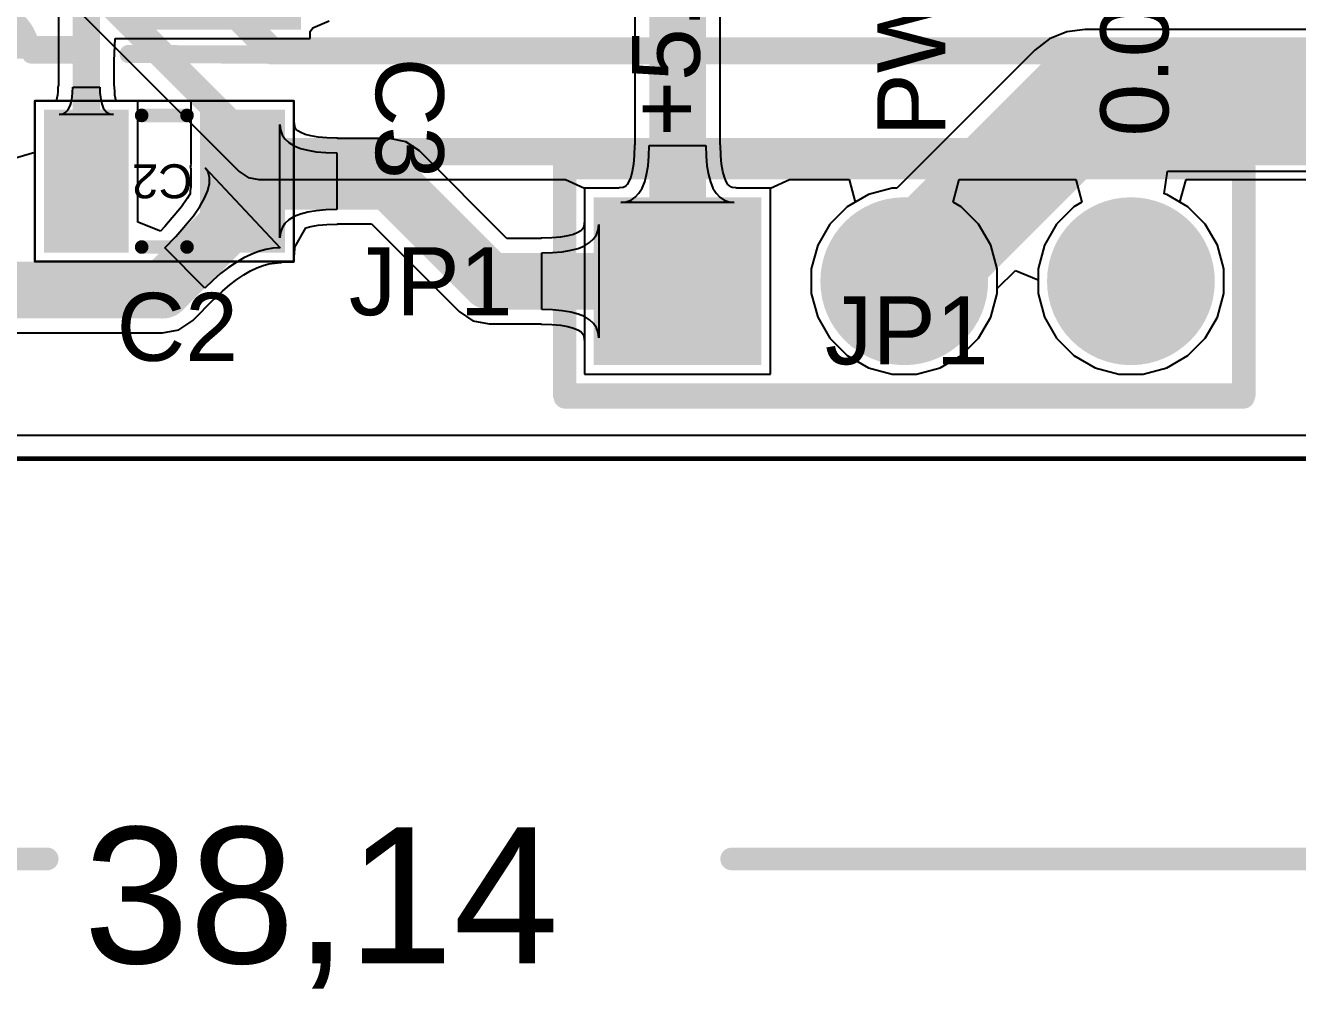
# Model space of a CAD drawing. Header units: inches. Extents: x 19.4 to 70.8, y 64.2 to 87.4.
# Drawn here: x 39.94 to 54.2, y 64.21 to 74.99 of the extents above; entities that cross this region are included whole.
import ezdxf

# ---------------------------------------------------------------- set-up
doc = ezdxf.new("R2010")
doc.units = ezdxf.units.IN
for name, color, linetype in [('Board', 56, 'Continuous'), ('Bottom Layer', 5, 'Continuous'), ('Bottom Solder', 6, 'Continuous'), ('Mechanical 12', 56, 'Continuous'), ('Mechanical 16', 56, 'Continuous'), ('Multi-Layer', 9, 'Continuous'), ('Pad Holes', 156, 'Continuous'), ('Top Courtyard', 56, 'Continuous'), ('Top Layer', 1, 'Continuous'), ('Top Overlay', 2, 'Continuous'), ('Top Paste', 8, 'Continuous'), ('Top Solder', 216, 'Continuous')]:
    doc.layers.add(name, color=color, linetype=linetype)
doc.styles.add('Arial', font='', dxfattribs={"height": 0.2})
doc.styles.get('Arial').set_extended_font_data('Arial')

# ---------------------------------------------------------------- blocks, each defined once
blk = doc.blocks.new('JMP_3_PTH_180_3')
at = {"layer": 'Bottom Layer'}
blk.add_hatch(color=5, dxfattribs=at).paths.add_polyline_path([(-3.429, 0.889), (-1.651, 0.889), (-1.651, -0.889), (-3.429, -0.889)])
h = blk.add_hatch(color=5, dxfattribs=at)
edge = h.paths.add_edge_path()
edge.add_arc((0, 0), 0.889, 0, 360)
h = blk.add_hatch(color=5, dxfattribs=at)
edge = h.paths.add_edge_path()
edge.add_arc((2.54, 0), 0.889, 0, 360)
at = {"layer": 'Bottom Solder'}
blk.add_hatch(color=6, dxfattribs=at).paths.add_polyline_path([(-3.48, 0.94), (-1.6, 0.94), (-1.6, -0.94), (-3.48, -0.94)])
h = blk.add_hatch(color=6, dxfattribs=at)
edge = h.paths.add_edge_path()
edge.add_arc((0, 0), 0.94, 0, 360)
h = blk.add_hatch(color=6, dxfattribs=at)
edge = h.paths.add_edge_path()
edge.add_arc((2.54, 0), 0.94, 0, 360)
at = {"layer": 'Multi-Layer'}
blk.add_hatch(color=9, dxfattribs=at).paths.add_polyline_path([(-3.429, 0.889), (-1.651, 0.889), (-1.651, -0.889), (-3.429, -0.889)])
h = blk.add_hatch(color=9, dxfattribs=at)
edge = h.paths.add_edge_path()
edge.add_arc((0, 0), 0.889, 0, 360)
h = blk.add_hatch(color=9, dxfattribs=at)
edge = h.paths.add_edge_path()
edge.add_arc((2.54, 0), 0.889, 0, 360)
at = {"layer": 'Pad Holes'}
h = blk.add_hatch(color=7, dxfattribs=at)
edge = h.paths.add_edge_path()
edge.add_arc((-2.54, 0), 0.55, 0, 360)
h = blk.add_hatch(color=7, dxfattribs=at)
edge = h.paths.add_edge_path()
edge.add_arc((0, 0), 0.55, 0, 360)
h = blk.add_hatch(color=7, dxfattribs=at)
edge = h.paths.add_edge_path()
edge.add_arc((2.54, 0), 0.55, 0, 360)
at = {"layer": 'Top Layer'}
blk.add_hatch(color=1, dxfattribs=at).paths.add_polyline_path([(-3.429, 0.889), (-1.651, 0.889), (-1.651, -0.889), (-3.429, -0.889)])
h = blk.add_hatch(color=1, dxfattribs=at)
edge = h.paths.add_edge_path()
edge.add_arc((0, 0), 0.889, 0, 360)
h = blk.add_hatch(color=1, dxfattribs=at)
edge = h.paths.add_edge_path()
edge.add_arc((2.54, 0), 0.889, 0, 360)
at = {"layer": 'Top Solder'}
blk.add_hatch(color=216, dxfattribs=at).paths.add_polyline_path([(-3.48, 0.94), (-1.6, 0.94), (-1.6, -0.94), (-3.48, -0.94)])
h = blk.add_hatch(color=216, dxfattribs=at)
edge = h.paths.add_edge_path()
edge.add_arc((0, 0), 0.94, 0, 360)
h = blk.add_hatch(color=216, dxfattribs=at)
edge = h.paths.add_edge_path()
edge.add_arc((2.54, 0), 0.94, 0, 360)
at = {"layer": 'Mechanical 16'}
for points in [[(-3.8, 1.3, 0.254, 0.254, 0), (3.8, 1.3, 0.254, 0.254, 0)], [(-3.8, -1.3, 0.254, 0.254, 0), (-3.8, 1.3, 0.254, 0.254, 0)], [(3.8, -1.3, 0.254, 0.254, 0), (3.8, 1.3, 0.254, 0.254, 0)], [(-3.8, -1.3, 0.254, 0.254, 0), (3.8, -1.3, 0.254, 0.254, 0)]]:
    blk.add_lwpolyline(points, format="xyseb", dxfattribs=at)
for points in [[(-3.864, 1.3, 0.127, 0.127, 1), (-3.737, 1.3, 0.127, 0.127, 1)], [(-3.864, 1.3, 0.127, 0.127, 1), (-3.737, 1.3, 0.127, 0.127, 1)], [(3.737, 1.3, 0.127, 0.127, 1), (3.864, 1.3, 0.127, 0.127, 1)], [(3.737, 1.3, 0.127, 0.127, 1), (3.864, 1.3, 0.127, 0.127, 1)], [(-3.864, -1.3, 0.127, 0.127, 1), (-3.737, -1.3, 0.127, 0.127, 1)], [(-3.864, -1.3, 0.127, 0.127, 1), (-3.737, -1.3, 0.127, 0.127, 1)], [(3.737, -1.3, 0.127, 0.127, 1), (3.864, -1.3, 0.127, 0.127, 1)], [(3.737, -1.3, 0.127, 0.127, 1), (3.864, -1.3, 0.127, 0.127, 1)]]:
    blk.add_lwpolyline(points, format="xyseb", close=True, dxfattribs=at)
at = {"layer": 'Top Overlay'}
for points in [[(-3.81, -1.27, 0.254, 0.254, 0), (-3.81, 1.27, 0.254, 0.254, 0)], [(-3.81, 1.27, 0.254, 0.254, 0), (3.81, 1.27, 0.254, 0.254, 0)], [(3.81, -1.27, 0.254, 0.254, 0), (3.81, 1.27, 0.254, 0.254, 0)], [(-3.81, -1.27, 0.254, 0.254, 0), (3.81, -1.27, 0.254, 0.254, 0)]]:
    blk.add_lwpolyline(points, format="xyseb", dxfattribs=at)
for points in [[(-3.873, 1.27, 0.127, 0.127, 1), (-3.747, 1.27, 0.127, 0.127, 1)], [(-3.873, 1.27, 0.127, 0.127, 1), (-3.747, 1.27, 0.127, 0.127, 1)], [(3.747, 1.27, 0.127, 0.127, 1), (3.873, 1.27, 0.127, 0.127, 1)], [(3.747, 1.27, 0.127, 0.127, 1), (3.873, 1.27, 0.127, 0.127, 1)], [(-3.873, -1.27, 0.127, 0.127, 1), (-3.747, -1.27, 0.127, 0.127, 1)], [(-3.873, -1.27, 0.127, 0.127, 1), (-3.747, -1.27, 0.127, 0.127, 1)], [(3.747, -1.27, 0.127, 0.127, 1), (3.873, -1.27, 0.127, 0.127, 1)], [(3.747, -1.27, 0.127, 0.127, 1), (3.873, -1.27, 0.127, 0.127, 1)]]:
    blk.add_lwpolyline(points, format="xyseb", close=True, dxfattribs=at)
at = {"layer": 'Mechanical 12', "style": 'Arial'}
blk.add_text('JP1', height=0.762, rotation=360, dxfattribs=at).set_placement((-0.889, -0.931))
at = {"layer": 'Top Overlay', "style": 'Arial'}
for s, p in [('+5.0V', (-2.29, 1.62)), ('PWR', (0.46, 1.62)), ('0.0V', (2.96, 1.62))]:
    blk.add_text(s, height=0.762, rotation=90, dxfattribs=at).set_placement(p)
blk = doc.blocks.new('C0805_7')
at = {"layer": 'Top Layer'}
for points in [[(0.75, 1.3), (0.75, 0.45), (-0.75, 0.45), (-0.75, 1.3)], [(0.75, -0.45), (0.75, -1.3), (-0.75, -1.3), (-0.75, -0.45)]]:
    blk.add_hatch(color=1, dxfattribs=at).paths.add_polyline_path(points)
at = {"layer": 'Top Paste'}
for points in [[(0.75, 1.3), (0.75, 0.45), (-0.75, 0.45), (-0.75, 1.3)], [(0.75, -0.45), (0.75, -1.3), (-0.75, -1.3), (-0.75, -0.45)]]:
    blk.add_hatch(color=8, dxfattribs=at).paths.add_polyline_path(points)
at = {"layer": 'Top Solder'}
for points in [[(0.8, 1.35), (0.8, 0.4), (-0.8, 0.4), (-0.8, 1.35)], [(0.8, -0.4), (0.8, -1.35), (-0.8, -1.35), (-0.8, -0.4)]]:
    blk.add_hatch(color=216, dxfattribs=at).paths.add_polyline_path(points)
at = {"layer": 'Top Courtyard'}
for points in [[(-0.9, -1.45, 0.0254, 0.0254, 0), (-0.9, 1.45, 0.0254, 0.0254, 0)], [(0.9, 1.45, 0.0254, 0.0254, 0), (-0.9, 1.45, 0.0254, 0.0254, 0)], [(0.9, -1.45, 0.0254, 0.0254, 0), (0.9, 1.45, 0.0254, 0.0254, 0)], [(0.9, -1.45, 0.0254, 0.0254, 0), (-0.9, -1.45, 0.0254, 0.0254, 0)]]:
    blk.add_lwpolyline(points, format="xyseb", dxfattribs=at)
for points in [[(-0.906, 1.45, 0.0127, 0.0127, 1), (-0.894, 1.45, 0.0127, 0.0127, 1)], [(-0.906, 1.45, 0.0127, 0.0127, 1), (-0.894, 1.45, 0.0127, 0.0127, 1)], [(0.894, 1.45, 0.0127, 0.0127, 1), (0.906, 1.45, 0.0127, 0.0127, 1)], [(0.894, 1.45, 0.0127, 0.0127, 1), (0.906, 1.45, 0.0127, 0.0127, 1)], [(-0.906, -1.45, 0.0127, 0.0127, 1), (-0.894, -1.45, 0.0127, 0.0127, 1)], [(-0.906, -1.45, 0.0127, 0.0127, 1), (-0.894, -1.45, 0.0127, 0.0127, 1)], [(0.894, -1.45, 0.0127, 0.0127, 1), (0.906, -1.45, 0.0127, 0.0127, 1)], [(0.894, -1.45, 0.0127, 0.0127, 1), (0.906, -1.45, 0.0127, 0.0127, 1)]]:
    blk.add_lwpolyline(points, format="xyseb", close=True, dxfattribs=at)
at = {"layer": 'Top Overlay'}
for points in [[(-0.737, -0.254, 0.152, 0.152, 0), (-0.737, 0.254, 0.152, 0.152, 0)], [(0.737, -0.254, 0.152, 0.152, 0), (0.737, 0.254, 0.152, 0.152, 0)]]:
    blk.add_lwpolyline(points, format="xyseb", dxfattribs=at)
for points in [[(-0.775, 0.254, 0.0762, 0.0762, 1), (-0.699, 0.254, 0.0762, 0.0762, 1)], [(0.699, 0.254, 0.0762, 0.0762, 1), (0.775, 0.254, 0.0762, 0.0762, 1)], [(-0.775, -0.254, 0.0762, 0.0762, 1), (-0.699, -0.254, 0.0762, 0.0762, 1)], [(0.699, -0.254, 0.0762, 0.0762, 1), (0.775, -0.254, 0.0762, 0.0762, 1)]]:
    blk.add_lwpolyline(points, format="xyseb", close=True, dxfattribs=at)
at = {"layer": 'Mechanical 12', "style": 'Arial'}
blk.add_text('C2', height=0.381, rotation=-90, dxfattribs=at).set_placement((-0.19, 0.317))
blk = doc.blocks.new('SOIC16N_9')
at = {"layer": 'Top Layer'}
for points in [[(-1.6, 4.75), (-1.6, 4.14), (-3.48, 4.14), (-3.48, 4.75)], [(3.48, 4.75), (3.48, 4.14), (1.6, 4.14), (1.6, 4.75)], [(-1.6, 3.48), (-1.6, 2.87), (-3.48, 2.87), (-3.48, 3.48)], [(3.48, 3.48), (3.48, 2.87), (1.6, 2.87), (1.6, 3.48)], [(-1.6, 2.21), (-1.6, 1.6), (-3.48, 1.6), (-3.48, 2.21)], [(3.48, 2.21), (3.48, 1.6), (1.6, 1.6), (1.6, 2.21)], [(-1.6, 0.94), (-1.6, 0.33), (-3.48, 0.33), (-3.48, 0.94)], [(3.48, 0.94), (3.48, 0.33), (1.6, 0.33), (1.6, 0.94)], [(-1.6, -0.33), (-1.6, -0.94), (-3.48, -0.94), (-3.48, -0.33)], [(3.48, -0.33), (3.48, -0.94), (1.6, -0.94), (1.6, -0.33)], [(-1.6, -1.6), (-1.6, -2.21), (-3.48, -2.21), (-3.48, -1.6)], [(3.48, -1.6), (3.48, -2.21), (1.6, -2.21), (1.6, -1.6)], [(-1.6, -2.87), (-1.6, -3.48), (-3.48, -3.48), (-3.48, -2.87)], [(3.48, -2.87), (3.48, -3.48), (1.6, -3.48), (1.6, -2.87)], [(-1.6, -4.14), (-1.6, -4.75), (-3.48, -4.75), (-3.48, -4.14)], [(3.48, -4.14), (3.48, -4.75), (1.6, -4.75), (1.6, -4.14)]]:
    blk.add_hatch(color=1, dxfattribs=at).paths.add_polyline_path(points)
at = {"layer": 'Top Paste'}
for points in [[(-1.6, 4.75), (-1.6, 4.14), (-3.48, 4.14), (-3.48, 4.75)], [(3.48, 4.75), (3.48, 4.14), (1.6, 4.14), (1.6, 4.75)], [(-1.6, 3.48), (-1.6, 2.87), (-3.48, 2.87), (-3.48, 3.48)], [(3.48, 3.48), (3.48, 2.87), (1.6, 2.87), (1.6, 3.48)], [(-1.6, 2.21), (-1.6, 1.6), (-3.48, 1.6), (-3.48, 2.21)], [(3.48, 2.21), (3.48, 1.6), (1.6, 1.6), (1.6, 2.21)], [(-1.6, 0.94), (-1.6, 0.33), (-3.48, 0.33), (-3.48, 0.94)], [(3.48, 0.94), (3.48, 0.33), (1.6, 0.33), (1.6, 0.94)], [(-1.6, -0.33), (-1.6, -0.94), (-3.48, -0.94), (-3.48, -0.33)], [(3.48, -0.33), (3.48, -0.94), (1.6, -0.94), (1.6, -0.33)], [(-1.6, -1.6), (-1.6, -2.21), (-3.48, -2.21), (-3.48, -1.6)], [(3.48, -1.6), (3.48, -2.21), (1.6, -2.21), (1.6, -1.6)], [(-1.6, -2.87), (-1.6, -3.48), (-3.48, -3.48), (-3.48, -2.87)], [(3.48, -2.87), (3.48, -3.48), (1.6, -3.48), (1.6, -2.87)], [(-1.6, -4.14), (-1.6, -4.75), (-3.48, -4.75), (-3.48, -4.14)], [(3.48, -4.14), (3.48, -4.75), (1.6, -4.75), (1.6, -4.14)]]:
    blk.add_hatch(color=8, dxfattribs=at).paths.add_polyline_path(points)
at = {"layer": 'Top Solder'}
for points in [[(-1.549, 4.801), (-1.549, 4.089), (-3.531, 4.089), (-3.531, 4.801)], [(3.531, 4.801), (3.531, 4.089), (1.549, 4.089), (1.549, 4.801)], [(-1.549, 3.531), (-1.549, 2.819), (-3.531, 2.819), (-3.531, 3.531)], [(3.531, 3.531), (3.531, 2.819), (1.549, 2.819), (1.549, 3.531)], [(-1.549, 2.261), (-1.549, 1.549), (-3.531, 1.549), (-3.531, 2.261)], [(3.531, 2.261), (3.531, 1.549), (1.549, 1.549), (1.549, 2.261)], [(-1.549, 0.991), (-1.549, 0.279), (-3.531, 0.279), (-3.531, 0.991)], [(3.531, 0.991), (3.531, 0.279), (1.549, 0.279), (1.549, 0.991)], [(-1.549, -0.279), (-1.549, -0.991), (-3.531, -0.991), (-3.531, -0.279)], [(3.531, -0.279), (3.531, -0.991), (1.549, -0.991), (1.549, -0.279)], [(-1.549, -1.549), (-1.549, -2.261), (-3.531, -2.261), (-3.531, -1.549)], [(3.531, -1.549), (3.531, -2.261), (1.549, -2.261), (1.549, -1.549)], [(-1.549, -2.819), (-1.549, -3.531), (-3.531, -3.531), (-3.531, -2.819)], [(3.531, -2.819), (3.531, -3.531), (1.549, -3.531), (1.549, -2.819)], [(-1.549, -4.089), (-1.549, -4.801), (-3.531, -4.801), (-3.531, -4.089)], [(3.531, -4.089), (3.531, -4.801), (1.549, -4.801), (1.549, -4.089)]]:
    blk.add_hatch(color=216, dxfattribs=at).paths.add_polyline_path(points)
at = {"layer": 'Mechanical 16'}
for points in [[(-1.1, 5, 0.254, 0.254, 0), (-1.1, -5.1, 0.254, 0.254, 0)], [(1.1, 5, 0.254, 0.254, 0), (-1, 5, 0.254, 0.254, 0)], [(1.1, 5, 0.254, 0.254, 0), (1.1, -5.1, 0.254, 0.254, 0)], [(1.1, -5.1, 0.254, 0.254, 0), (-1.1, -5.1, 0.254, 0.254, 0)]]:
    blk.add_lwpolyline(points, format="xyseb", dxfattribs=at)
for points in [[(-1.163, 5, 0.127, 0.127, 1), (-1.036, 5, 0.127, 0.127, 1)], [(-1.063, 5, 0.127, 0.127, 1), (-0.936, 5, 0.127, 0.127, 1)], [(1.037, 5, 0.127, 0.127, 1), (1.164, 5, 0.127, 0.127, 1)], [(1.037, 5, 0.127, 0.127, 1), (1.164, 5, 0.127, 0.127, 1)], [(-0.5, 4.4, 0.254, 0.254, 1), (-0.7, 4.4, 0.254, 0.254, 1)], [(-0.763, 4.4, 0.127, 0.127, 1), (-0.636, 4.4, 0.127, 0.127, 1)], [(-0.563, 4.4, 0.127, 0.127, 1), (-0.436, 4.4, 0.127, 0.127, 1)], [(-1.163, -5.1, 0.127, 0.127, 1), (-1.036, -5.1, 0.127, 0.127, 1)], [(-1.163, -5.1, 0.127, 0.127, 1), (-1.036, -5.1, 0.127, 0.127, 1)], [(1.037, -5.1, 0.127, 0.127, 1), (1.164, -5.1, 0.127, 0.127, 1)], [(1.037, -5.1, 0.127, 0.127, 1), (1.164, -5.1, 0.127, 0.127, 1)]]:
    blk.add_lwpolyline(points, format="xyseb", close=True, dxfattribs=at)
at = {"layer": 'Top Overlay'}
for points in [[(-1.6, 5.075, 0.203, 0.203, 0), (-3.475, 5.084, 0.203, 0.203, 0)], [(-1.143, 5.08, 0.203, 0.203, 0), (-1.143, -5.08, 0.203, 0.203, 0)], [(-0.508, 5.08, 0.203, 0.203, 0), (-1.143, 5.08, 0.203, 0.203, 0)], [(0.508, 5.08, 0.203, 0.203, -1), (-0.508, 5.08, 0.203, 0.203, 0)], [(1.143, 5.08, 0.203, 0.203, 0), (0.508, 5.08, 0.203, 0.203, 0)], [(1.143, 5.08, 0.203, 0.203, 0), (1.143, -5.08, 0.203, 0.203, 0)], [(1.143, -5.08, 0.203, 0.203, 0), (-1.143, -5.08, 0.203, 0.203, 0)]]:
    blk.add_lwpolyline(points, format="xyseb", dxfattribs=at)
for points in [[(-3.526, 5.084, 0.102, 0.102, 1), (-3.424, 5.084, 0.102, 0.102, 1)], [(-1.651, 5.075, 0.102, 0.102, 1), (-1.549, 5.075, 0.102, 0.102, 1)], [(-1.194, 5.08, 0.102, 0.102, 1), (-1.092, 5.08, 0.102, 0.102, 1)], [(-1.194, 5.08, 0.102, 0.102, 1), (-1.092, 5.08, 0.102, 0.102, 1)], [(-0.559, 5.08, 0.102, 0.102, 1), (-0.457, 5.08, 0.102, 0.102, 1)], [(-0.559, 5.08, 0.102, 0.102, 1), (-0.457, 5.08, 0.102, 0.102, 1)], [(0.457, 5.08, 0.102, 0.102, 1), (0.559, 5.08, 0.102, 0.102, 1)], [(0.457, 5.08, 0.102, 0.102, 1), (0.559, 5.08, 0.102, 0.102, 1)], [(1.092, 5.08, 0.102, 0.102, 1), (1.194, 5.08, 0.102, 0.102, 1)], [(1.092, 5.08, 0.102, 0.102, 1), (1.194, 5.08, 0.102, 0.102, 1)], [(-1.194, -5.08, 0.102, 0.102, 1), (-1.092, -5.08, 0.102, 0.102, 1)], [(-1.194, -5.08, 0.102, 0.102, 1), (-1.092, -5.08, 0.102, 0.102, 1)], [(1.092, -5.08, 0.102, 0.102, 1), (1.194, -5.08, 0.102, 0.102, 1)], [(1.092, -5.08, 0.102, 0.102, 1), (1.194, -5.08, 0.102, 0.102, 1)]]:
    blk.add_lwpolyline(points, format="xyseb", close=True, dxfattribs=at)
at = {"layer": 'Mechanical 12', "style": 'Arial'}
blk.add_text('U1', height=0.762, rotation=-90, dxfattribs=at).set_placement((-0.381, 0.485))

msp = doc.modelspace()

# ---------------------------------------------------------------- linework, layer by layer
at = {"layer": 'Board'}
for points in [[(25.357, 70.142, 0.0508, 0.0508, 0), (63.5, 70.142, 0.0508, 0.0508, 0)], [(25.357, 65.659, 0.254, 0.254, 0), (40.188, 65.659, 0.254, 0.254, 0)], [(47.856, 65.659, 0.254, 0.254, 0), (63.5, 65.659, 0.254, 0.254, 0)]]:
    msp.add_lwpolyline(points, format="xyseb", dxfattribs=at)
for points in [[(40.124, 65.659, 0.127, 0.127, 1), (40.251, 65.659, 0.127, 0.127, 1)], [(47.793, 65.659, 0.127, 0.127, 1), (47.92, 65.659, 0.127, 0.127, 1)]]:
    msp.add_lwpolyline(points, format="xyseb", close=True, dxfattribs=at)
at = {"layer": 'Bottom Layer'}
for p, q in [((38.435, 77.264), (42.339, 73.36)), ((42.339, 73.36), (42.44, 73.293)), ((42.44, 73.293), (42.559, 73.269)), ((42.559, 73.269), (45.995, 73.269)), ((45.995, 73.269), (46.209, 73.171)), ((48.291, 73.171), (48.505, 73.269)), ((48.505, 73.269), (49.173, 73.269)), ((49.173, 73.269), (49.241, 73.015)), ((50.339, 73.015), (50.407, 73.269)), ((50.407, 73.269), (51.713, 73.269)), ((51.713, 73.269), (51.781, 73.015)), ((52.879, 73.015), (52.947, 73.269)), ((52.947, 73.269), (58.819, 73.269)), ((46.209, 73.171), (46.209, 73.015)), ((48.291, 73.015), (48.291, 73.171)), ((46.209, 73.015), (46.209, 71.089)), ((48.291, 71.089), (48.291, 73.015)), ((49.241, 73.015), (49.151, 72.963)), ((50.429, 72.963), (50.339, 73.015)), ((51.781, 73.015), (51.691, 72.963)), ((52.969, 72.963), (52.879, 73.015)), ((49.151, 72.963), (48.957, 72.769)), ((50.623, 72.769), (50.429, 72.963)), ((51.691, 72.963), (51.497, 72.769)), ((53.163, 72.769), (52.969, 72.963)), ((48.957, 72.769), (48.82, 72.532)), ((50.76, 72.532), (50.623, 72.769)), ((51.497, 72.769), (51.36, 72.532)), ((53.3, 72.532), (53.163, 72.769)), ((48.82, 72.532), (48.749, 72.267)), ((50.831, 72.267), (50.76, 72.532)), ((51.36, 72.532), (51.289, 72.267)), ((53.371, 72.267), (53.3, 72.532)), ((48.749, 72.267), (48.749, 71.993)), ((50.831, 71.993), (50.831, 72.267)), ((51.289, 72.267), (51.289, 71.993)), ((53.371, 71.993), (53.371, 72.267)), ((48.749, 71.993), (48.82, 71.728)), ((50.76, 71.728), (50.831, 71.993)), ((51.289, 71.993), (51.36, 71.728)), ((53.3, 71.728), (53.371, 71.993)), ((48.82, 71.728), (48.957, 71.491)), ((50.623, 71.491), (50.76, 71.728)), ((51.36, 71.728), (51.497, 71.491)), ((53.163, 71.491), (53.3, 71.728)), ((48.957, 71.491), (49.151, 71.297)), ((50.429, 71.297), (50.623, 71.491)), ((51.497, 71.491), (51.691, 71.297)), ((52.969, 71.297), (53.163, 71.491)), ((49.151, 71.297), (49.388, 71.16)), ((50.192, 71.16), (50.429, 71.297)), ((51.691, 71.297), (51.928, 71.16)), ((52.732, 71.16), (52.969, 71.297)), ((49.388, 71.16), (49.653, 71.089)), ((49.927, 71.089), (50.192, 71.16)), ((51.928, 71.16), (52.193, 71.089)), ((52.467, 71.089), (52.732, 71.16)), ((46.209, 71.089), (48.291, 71.089)), ((49.653, 71.089), (49.927, 71.089)), ((52.193, 71.089), (52.467, 71.089)), ((63.241, 70.401), (25.616, 70.401))]:
    msp.add_line(p, q, dxfattribs=at)
for points in [[(38.271, 79.144, 0.305, 0.305, 0), (42.704, 74.71, 0.305, 0.305, 0)], [(38.271, 77.869, 0.305, 0.305, 0), (42.559, 73.58, 0.305, 0.305, 0)], [(42.704, 74.71, 0.305, 0.305, 0), (60, 74.71, 0.305, 0.305, 0)], [(42.559, 73.58, 0.305, 0.305, 0), (60.468, 73.58, 0.305, 0.305, 0)]]:
    msp.add_lwpolyline(points, format="xyseb", dxfattribs=at)
for points in [[(42.628, 74.71, 0.152, 0.152, 1), (42.78, 74.71, 0.152, 0.152, 1)], [(42.628, 74.71, 0.152, 0.152, 1), (42.78, 74.71, 0.152, 0.152, 1)], [(42.483, 73.58, 0.152, 0.152, 1), (42.635, 73.58, 0.152, 0.152, 1)], [(42.483, 73.58, 0.152, 0.152, 1), (42.635, 73.58, 0.152, 0.152, 1)]]:
    msp.add_lwpolyline(points, format="xyseb", close=True, dxfattribs=at)
at = {"layer": 'Top Layer'}
for p, q in [((46.771, 78.457), (46.771, 73.663)), ((47.729, 73.663), (47.729, 78.457)), ((40.314, 75.795), (40.314, 74.321)), ((43.165, 74.969), (43.348, 75.048)), ((40.936, 74.599), (40.948, 74.848)), ((40.948, 74.848), (43.132, 74.848)), ((43.132, 74.926), (43.165, 74.969)), ((43.132, 74.848), (43.132, 74.926)), ((51.419, 74.844), (51.254, 74.718)), ((51.61, 74.923), (51.419, 74.844)), ((51.816, 74.95), (51.61, 74.923)), ((58.014, 74.95), (51.816, 74.95)), ((51.254, 74.718), (49.708, 73.171)), ((51.254, 74.718), (51.254, 74.718)), ((40.936, 74.321), (40.936, 74.599)), ((40.308, 74.306), (40.306, 74.253)), ((40.314, 74.321), (40.308, 74.306)), ((40.471, 74.244), (40.473, 74.302)), ((40.473, 74.302), (40.777, 74.302)), ((40.777, 74.302), (40.779, 74.244)), ((40.942, 74.306), (40.936, 74.321)), ((40.944, 74.253), (40.942, 74.306)), ((40.287, 74.152), (40.048, 74.152)), ((40.048, 74.152), (40.048, 73.573)), ((40.289, 74.154), (40.287, 74.152)), ((40.292, 74.16), (40.289, 74.154)), ((40.297, 74.181), (40.292, 74.16)), ((40.303, 74.213), (40.297, 74.181)), ((40.306, 74.253), (40.303, 74.213)), ((40.448, 74.107), (40.459, 74.146)), ((40.459, 74.146), (40.467, 74.192)), ((40.467, 74.192), (40.471, 74.244)), ((40.779, 74.244), (40.783, 74.192)), ((40.783, 74.192), (40.791, 74.146)), ((40.791, 74.146), (40.802, 74.107)), ((40.947, 74.213), (40.944, 74.253)), ((40.952, 74.181), (40.947, 74.213)), ((40.958, 74.16), (40.952, 74.181)), ((40.961, 74.154), (40.958, 74.16)), ((40.963, 74.152), (40.961, 74.154)), ((41.202, 74.152), (40.963, 74.152)), ((41.202, 72.793), (41.202, 74.152)), ((42.952, 74.152), (41.798, 74.152)), ((41.798, 74.152), (41.798, 73.437)), ((42.952, 73.913), (42.952, 74.152)), ((40.32, 73.997), (40.349, 74)), ((40.93, 73.997), (40.32, 73.997)), ((40.349, 74), (40.375, 74.009)), ((40.375, 74.009), (40.398, 74.024)), ((40.398, 74.024), (40.418, 74.046)), ((40.418, 74.046), (40.434, 74.073)), ((40.434, 74.073), (40.448, 74.107)), ((40.802, 74.107), (40.815, 74.073)), ((40.815, 74.073), (40.832, 74.046)), ((40.832, 74.046), (40.852, 74.024)), ((40.852, 74.024), (40.875, 74.009)), ((40.875, 74.009), (40.901, 74)), ((40.901, 74), (40.93, 73.997)), ((42.794, 72.615), (42.794, 73.885)), ((42.794, 73.885), (42.8, 73.825)), ((42.958, 73.902), (42.952, 73.913)), ((42.962, 73.861), (42.958, 73.902)), ((42.968, 73.845), (42.962, 73.861)), ((42.978, 73.831), (42.968, 73.845)), ((42.8, 73.825), (42.819, 73.771)), ((42.819, 73.771), (42.851, 73.723)), ((42.851, 73.723), (42.896, 73.682)), ((42.996, 73.814), (42.978, 73.831)), ((43.028, 73.795), (42.996, 73.814)), ((43.076, 73.775), (43.028, 73.795)), ((43.141, 73.757), (43.076, 73.775)), ((43.223, 73.744), (43.141, 73.757)), ((43.32, 73.735), (43.223, 73.744)), ((43.436, 73.732), (43.32, 73.735)), ((43.444, 73.729), (43.436, 73.732)), ((44.021, 73.729), (43.444, 73.729)), ((44.204, 73.693), (44.021, 73.729)), ((44.359, 73.589), (44.204, 73.693)), ((40.048, 73.573), (39.794, 73.496)), ((42.896, 73.682), (42.953, 73.647)), ((42.953, 73.647), (43.024, 73.618)), ((43.024, 73.618), (43.107, 73.596)), ((43.107, 73.596), (43.202, 73.58)), ((43.202, 73.58), (43.311, 73.571)), ((43.311, 73.571), (43.432, 73.568)), ((43.432, 73.568), (43.432, 72.933)), ((45.339, 72.609), (44.359, 73.589)), ((46.768, 73.655), (46.765, 73.539)), ((46.771, 73.663), (46.768, 73.655)), ((46.929, 73.53), (46.932, 73.651)), ((46.932, 73.651), (47.567, 73.651)), ((47.567, 73.651), (47.571, 73.53)), ((47.732, 73.655), (47.729, 73.663)), ((47.735, 73.539), (47.732, 73.655)), ((41.797, 73.419), (41.791, 73.406)), ((41.791, 73.406), (41.798, 73.39)), ((41.798, 73.437), (41.794, 73.432)), ((41.794, 73.432), (41.797, 73.419)), ((46.756, 73.442), (46.742, 73.36)), ((46.765, 73.539), (46.756, 73.442)), ((46.904, 73.326), (46.92, 73.421)), ((46.92, 73.421), (46.929, 73.53)), ((47.571, 73.53), (47.58, 73.421)), ((47.58, 73.421), (47.596, 73.326)), ((47.744, 73.442), (47.735, 73.539)), ((47.757, 73.36), (47.744, 73.442)), ((41.798, 73.39), (41.798, 73.189)), ((41.99, 73.351), (41.956, 73.401)), ((41.956, 73.401), (42.797, 72.503)), ((42.007, 73.291), (41.99, 73.351)), ((42.006, 73.224), (42.007, 73.291)), ((46.725, 73.295), (46.705, 73.247)), ((46.742, 73.36), (46.725, 73.295)), ((46.882, 73.243), (46.904, 73.326)), ((47.596, 73.326), (47.618, 73.243)), ((47.775, 73.295), (47.757, 73.36)), ((47.795, 73.247), (47.775, 73.295)), ((52.704, 73.108), (52.738, 73.362)), ((52.738, 73.362), (57.685, 73.362)), ((41.798, 73.189), (41.788, 73.143)), ((41.788, 73.143), (41.788, 73.11)), ((41.951, 73.061), (41.987, 73.147)), ((41.987, 73.147), (42.006, 73.224)), ((46.587, 73.171), (46.209, 73.171)), ((46.209, 73.171), (46.209, 72.793)), ((46.598, 73.177), (46.587, 73.171)), ((46.639, 73.181), (46.598, 73.177)), ((46.655, 73.187), (46.639, 73.181)), ((46.669, 73.197), (46.655, 73.187)), ((46.686, 73.215), (46.669, 73.197)), ((46.705, 73.247), (46.686, 73.215)), ((46.818, 73.115), (46.853, 73.172)), ((46.853, 73.172), (46.882, 73.243)), ((47.618, 73.243), (47.647, 73.172)), ((47.647, 73.172), (47.682, 73.115)), ((47.814, 73.215), (47.795, 73.247)), ((47.831, 73.197), (47.814, 73.215)), ((47.845, 73.187), (47.831, 73.197)), ((47.861, 73.181), (47.845, 73.187)), ((47.902, 73.177), (47.861, 73.181)), ((47.913, 73.171), (47.902, 73.177)), ((48.291, 73.171), (47.913, 73.171)), ((48.291, 71.089), (48.291, 73.171)), ((49.653, 73.171), (49.388, 73.1)), ((49.708, 73.171), (49.653, 73.171)), ((41.757, 73.056), (41.694, 72.965)), ((41.788, 73.11), (41.757, 73.056)), ((41.897, 72.967), (41.951, 73.061)), ((46.615, 73.013), (46.675, 73.019)), ((47.885, 73.013), (46.615, 73.013)), ((46.675, 73.019), (46.729, 73.038)), ((46.729, 73.038), (46.777, 73.07)), ((46.777, 73.07), (46.818, 73.115)), ((47.682, 73.115), (47.723, 73.07)), ((47.723, 73.07), (47.771, 73.038)), ((47.771, 73.038), (47.825, 73.019)), ((47.825, 73.019), (47.885, 73.013)), ((49.388, 73.1), (49.151, 72.963)), ((52.732, 73.1), (52.704, 73.108)), ((52.969, 72.963), (52.732, 73.1)), ((41.694, 72.965), (41.506, 72.743)), ((41.629, 72.632), (41.825, 72.864)), ((41.825, 72.864), (41.897, 72.967)), ((42.953, 72.853), (42.896, 72.818)), ((43.024, 72.882), (42.953, 72.853)), ((43.107, 72.904), (43.024, 72.882)), ((43.202, 72.92), (43.107, 72.904)), ((43.311, 72.929), (43.202, 72.92)), ((43.432, 72.933), (43.311, 72.929)), ((49.151, 72.963), (48.957, 72.769)), ((53.163, 72.769), (52.969, 72.963)), ((41.456, 72.691), (41.202, 72.793)), ((41.506, 72.743), (41.456, 72.691)), ((42.819, 72.729), (42.8, 72.675)), ((42.851, 72.777), (42.819, 72.729)), ((42.896, 72.818), (42.851, 72.777)), ((42.962, 72.512), (43.085, 72.727)), ((43.085, 72.727), (43.141, 72.743)), ((43.141, 72.743), (43.223, 72.756)), ((43.223, 72.756), (43.32, 72.765)), ((43.32, 72.765), (43.436, 72.768)), ((43.436, 72.768), (43.444, 72.771)), ((43.444, 72.771), (43.822, 72.771)), ((43.822, 72.771), (44.802, 71.791)), ((46.165, 72.694), (46.133, 72.675)), ((46.183, 72.711), (46.165, 72.694)), ((46.193, 72.725), (46.183, 72.711)), ((46.199, 72.741), (46.193, 72.725)), ((46.203, 72.782), (46.199, 72.741)), ((46.209, 72.793), (46.203, 72.782)), ((46.342, 72.651), (46.361, 72.705)), ((46.361, 72.705), (46.367, 72.765)), ((46.367, 72.765), (46.367, 71.495)), ((48.957, 72.769), (48.82, 72.532)), ((53.3, 72.532), (53.163, 72.769)), ((41.504, 72.503), (41.629, 72.632)), ((42.8, 72.675), (42.794, 72.615)), ((45.717, 72.609), (45.339, 72.609)), ((45.725, 72.612), (45.717, 72.609)), ((45.841, 72.615), (45.725, 72.612)), ((45.938, 72.624), (45.841, 72.615)), ((46.02, 72.637), (45.938, 72.624)), ((46.085, 72.655), (46.02, 72.637)), ((46.133, 72.675), (46.085, 72.655)), ((46.208, 72.527), (46.265, 72.562)), ((46.265, 72.562), (46.31, 72.603)), ((46.31, 72.603), (46.342, 72.651)), ((41.953, 72.054), (41.504, 72.503)), ((42.472, 72.431), (42.389, 72.391)), ((42.555, 72.463), (42.472, 72.431)), ((42.637, 72.485), (42.555, 72.463)), ((42.717, 72.499), (42.637, 72.485)), ((42.797, 72.503), (42.717, 72.499)), ((42.952, 72.348), (42.962, 72.498)), ((42.961, 72.5), (42.962, 72.512)), ((42.962, 72.498), (42.961, 72.5)), ((45.729, 72.448), (45.85, 72.451)), ((45.729, 71.813), (45.729, 72.448)), ((45.85, 72.451), (45.959, 72.46)), ((45.959, 72.46), (46.054, 72.476)), ((46.054, 72.476), (46.137, 72.498)), ((46.137, 72.498), (46.208, 72.527)), ((48.82, 72.532), (48.749, 72.267)), ((53.371, 72.267), (53.3, 72.532)), ((42.218, 72.283), (42.13, 72.216)), ((42.304, 72.341), (42.218, 72.283)), ((42.389, 72.391), (42.304, 72.341)), ((42.466, 72.245), (42.538, 72.28)), ((42.538, 72.28), (42.606, 72.306)), ((42.606, 72.306), (42.672, 72.324)), ((42.672, 72.324), (42.736, 72.334)), ((42.736, 72.334), (42.806, 72.338)), ((42.806, 72.338), (42.825, 72.348)), ((42.806, 72.338), (42.806, 72.338)), ((42.825, 72.348), (42.952, 72.348)), ((48.749, 72.267), (48.749, 71.993)), ((53.371, 71.993), (53.371, 72.267)), ((42.042, 72.139), (41.953, 72.054)), ((42.13, 72.216), (42.042, 72.139)), ((42.235, 72.088), (42.314, 72.149)), ((42.314, 72.149), (42.391, 72.202)), ((42.391, 72.202), (42.466, 72.245)), ((50.831, 72.048), (51.035, 72.251)), ((51.035, 72.251), (51.289, 72.146)), ((51.289, 72.146), (51.289, 71.993)), ((42.067, 71.935), (42.153, 72.017)), ((42.153, 72.017), (42.235, 72.088)), ((48.749, 71.993), (48.82, 71.728)), ((50.76, 71.728), (50.831, 71.993)), ((50.831, 71.993), (50.831, 72.048)), ((51.289, 71.993), (51.36, 71.728)), ((53.3, 71.728), (53.371, 71.993)), ((41.819, 71.691), (42.059, 71.932)), ((42.059, 71.932), (42.067, 71.935)), ((44.802, 71.791), (44.957, 71.687)), ((45.85, 71.809), (45.729, 71.813)), ((45.959, 71.8), (45.85, 71.809)), ((46.054, 71.784), (45.959, 71.8)), ((46.137, 71.762), (46.054, 71.784)), ((46.208, 71.733), (46.137, 71.762)), ((46.265, 71.698), (46.208, 71.733)), ((46.31, 71.657), (46.265, 71.698)), ((48.82, 71.728), (48.957, 71.491)), ((50.623, 71.491), (50.76, 71.728)), ((51.36, 71.728), (51.497, 71.491)), ((53.163, 71.491), (53.3, 71.728)), ((37.77, 71.551), (41.48, 71.551)), ((41.48, 71.551), (41.663, 71.587)), ((41.663, 71.587), (41.819, 71.691)), ((44.957, 71.687), (45.141, 71.651)), ((45.141, 71.651), (45.717, 71.651)), ((45.717, 71.651), (45.725, 71.648)), ((45.725, 71.648), (45.841, 71.645)), ((45.841, 71.645), (45.938, 71.636)), ((45.938, 71.636), (46.02, 71.623)), ((46.02, 71.623), (46.085, 71.605)), ((46.085, 71.605), (46.133, 71.585)), ((46.133, 71.585), (46.165, 71.566)), ((46.165, 71.566), (46.183, 71.549)), ((46.342, 71.609), (46.31, 71.657)), ((46.361, 71.555), (46.342, 71.609)), ((46.367, 71.495), (46.361, 71.555)), ((46.183, 71.549), (46.193, 71.535)), ((46.193, 71.535), (46.199, 71.519)), ((46.199, 71.519), (46.203, 71.478)), ((46.203, 71.478), (46.209, 71.467)), ((46.209, 71.467), (46.209, 71.089)), ((48.957, 71.491), (49.151, 71.297)), ((50.429, 71.297), (50.623, 71.491)), ((51.497, 71.491), (51.691, 71.297)), ((52.969, 71.297), (53.163, 71.491)), ((49.151, 71.297), (49.388, 71.16)), ((50.192, 71.16), (50.429, 71.297)), ((51.691, 71.297), (51.928, 71.16)), ((52.732, 71.16), (52.969, 71.297)), ((49.388, 71.16), (49.653, 71.089)), ((49.927, 71.089), (50.192, 71.16)), ((51.928, 71.16), (52.193, 71.089)), ((52.467, 71.089), (52.732, 71.16)), ((46.209, 71.089), (48.291, 71.089)), ((49.653, 71.089), (49.927, 71.089)), ((52.193, 71.089), (52.467, 71.089)), ((63.241, 70.401), (25.616, 70.401))]:
    msp.add_line(p, q, dxfattribs=at)
for points in [[(47.25, 72.13, 0.635, 0.635, 0), (47.25, 79.75, 0.635, 0.635, 0)], [(40.625, 73.25, 0.305, 0.305, 0), (40.625, 75.795, 0.305, 0.305, 0)], [(49.79, 72.13, 1.27, 1.27, 0), (51.816, 74.156, 1.27, 1.27, 0)], [(51.816, 74.156, 1.27, 1.27, 0), (58.014, 74.156, 1.27, 1.27, 0)], [(42.267, 73.143, 0.635, 0.635, 0), (42.375, 73.25, 0.635, 0.635, 0)], [(42.375, 73.143, 0.635, 0.635, 0), (42.483, 73.25, 0.635, 0.635, 0)], [(42.483, 73.25, 0.635, 0.635, 0), (44.021, 73.25, 0.635, 0.635, 0)], [(44.021, 73.25, 0.635, 0.635, 0), (45.141, 72.13, 0.635, 0.635, 0)], [(42.267, 72.817, 0.635, 0.635, 0), (42.267, 73.143, 0.635, 0.635, 0)], [(41.48, 72.03, 0.635, 0.635, 0), (42.267, 72.817, 0.635, 0.635, 0)], [(45.141, 72.13, 0.635, 0.635, 0), (47.25, 72.13, 0.635, 0.635, 0)], [(37.77, 72.03, 0.635, 0.635, 0), (41.48, 72.03, 0.635, 0.635, 0)]]:
    msp.add_lwpolyline(points, format="xyseb", dxfattribs=at)
for points in [[(51.499, 74.156, 0.635, 0.635, 1), (52.134, 74.156, 0.635, 0.635, 1)], [(51.499, 74.156, 0.635, 0.635, 1), (52.134, 74.156, 0.635, 0.635, 1)], [(42.216, 73.25, 0.318, 0.318, 1), (42.534, 73.25, 0.318, 0.318, 1)], [(42.324, 73.25, 0.318, 0.318, 1), (42.641, 73.25, 0.318, 0.318, 1)], [(42.324, 73.25, 0.318, 0.318, 1), (42.641, 73.25, 0.318, 0.318, 1)], [(43.862, 73.25, 0.318, 0.318, 1), (44.179, 73.25, 0.318, 0.318, 1)], [(43.862, 73.25, 0.318, 0.318, 1), (44.179, 73.25, 0.318, 0.318, 1)], [(42.109, 73.143, 0.318, 0.318, 1), (42.426, 73.143, 0.318, 0.318, 1)], [(42.109, 73.143, 0.318, 0.318, 1), (42.426, 73.143, 0.318, 0.318, 1)], [(42.216, 73.143, 0.318, 0.318, 1), (42.534, 73.143, 0.318, 0.318, 1)], [(40.549, 73.25, 0.152, 0.152, 1), (40.701, 73.25, 0.152, 0.152, 1)], [(42.109, 72.817, 0.318, 0.318, 1), (42.426, 72.817, 0.318, 0.318, 1)], [(42.109, 72.817, 0.318, 0.318, 1), (42.426, 72.817, 0.318, 0.318, 1)], [(49.472, 72.13, 0.635, 0.635, 1), (50.107, 72.13, 0.635, 0.635, 1)], [(44.982, 72.13, 0.318, 0.318, 1), (45.299, 72.13, 0.318, 0.318, 1)], [(44.982, 72.13, 0.318, 0.318, 1), (45.299, 72.13, 0.318, 0.318, 1)], [(47.091, 72.13, 0.318, 0.318, 1), (47.409, 72.13, 0.318, 0.318, 1)], [(47.091, 72.13, 0.318, 0.318, 1), (47.409, 72.13, 0.318, 0.318, 1)], [(41.321, 72.03, 0.318, 0.318, 1), (41.639, 72.03, 0.318, 0.318, 1)], [(41.321, 72.03, 0.318, 0.318, 1), (41.639, 72.03, 0.318, 0.318, 1)]]:
    msp.add_lwpolyline(points, format="xyseb", close=True, dxfattribs=at)

# ---------------------------------------------------------------- block references
for name, p, rotation in [('SOIC16N_9', (39.5, 79.75), 180), ('C0805_7', (41.5, 73.25), 270)]:
    msp.add_blockref(name, p, dxfattribs=dict(rotation=rotation))
msp.add_blockref('JMP_3_PTH_180_3', (49.79, 72.13))

# ---------------------------------------------------------------- texts
at = {"layer": 'Board', "style": 'Arial'}
msp.add_text('38,14', height=1.524, dxfattribs=at).set_placement((40.594, 64.491))
at = {"layer": 'Top Overlay', "style": 'Arial'}
msp.add_text('C3', height=0.762, rotation=270, dxfattribs=at).set_placement((43.869, 74.635))
for s, p in [('JP1', (43.567, 71.749)), ('C2', (40.965, 71.238))]:
    msp.add_text(s, height=0.762, dxfattribs=at).set_placement(p)

doc.saveas('drawing.dxf')
